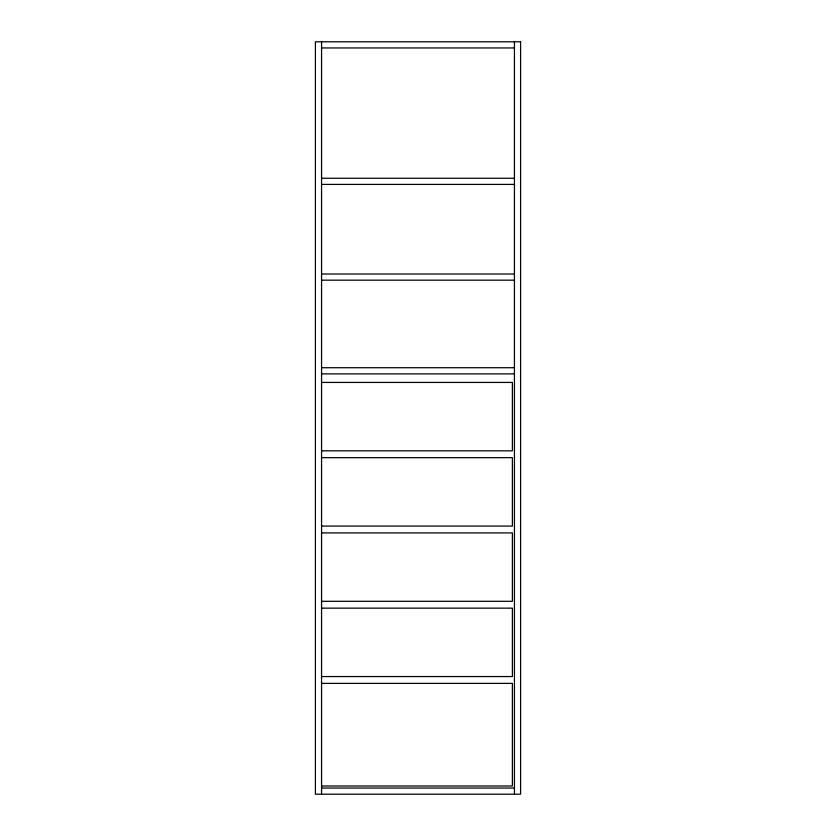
<?xml version="1.0" encoding="UTF-8"?>
<svg xmlns="http://www.w3.org/2000/svg" width="836" height="836" viewBox="0 0 836 836"><rect width="100%" height="100%" fill="white"/><g stroke="black" fill="none" stroke-linecap="round" stroke-linejoin="round"><path stroke-width="1.25" d="M321.557 47.955L514.443 47.955M321.557 178.256L514.443 178.256M321.557 184.411L514.443 184.411M321.557 274.02L514.443 274.02M321.557 280.175L514.443 280.175M321.557 367.725L514.443 367.725M321.557 373.88L514.443 373.88M321.557 382.428L512.395 382.428L512.395 450.834L321.557 450.834M321.557 457.668L512.395 457.668L512.395 526.074L321.557 526.074M321.557 532.908L512.395 532.908L512.395 601.314L321.557 601.314M321.557 608.148L512.395 608.148L512.395 676.554L321.557 676.554M321.557 683.388L512.395 683.388L512.395 785.997L321.557 785.997M321.557 788.045L514.443 788.045M514.443 41.8L514.443 794.2M321.557 41.8L321.557 794.2M520.598 41.8L315.402 41.8L315.402 794.2L520.598 794.2L520.598 41.8"/></g></svg>
